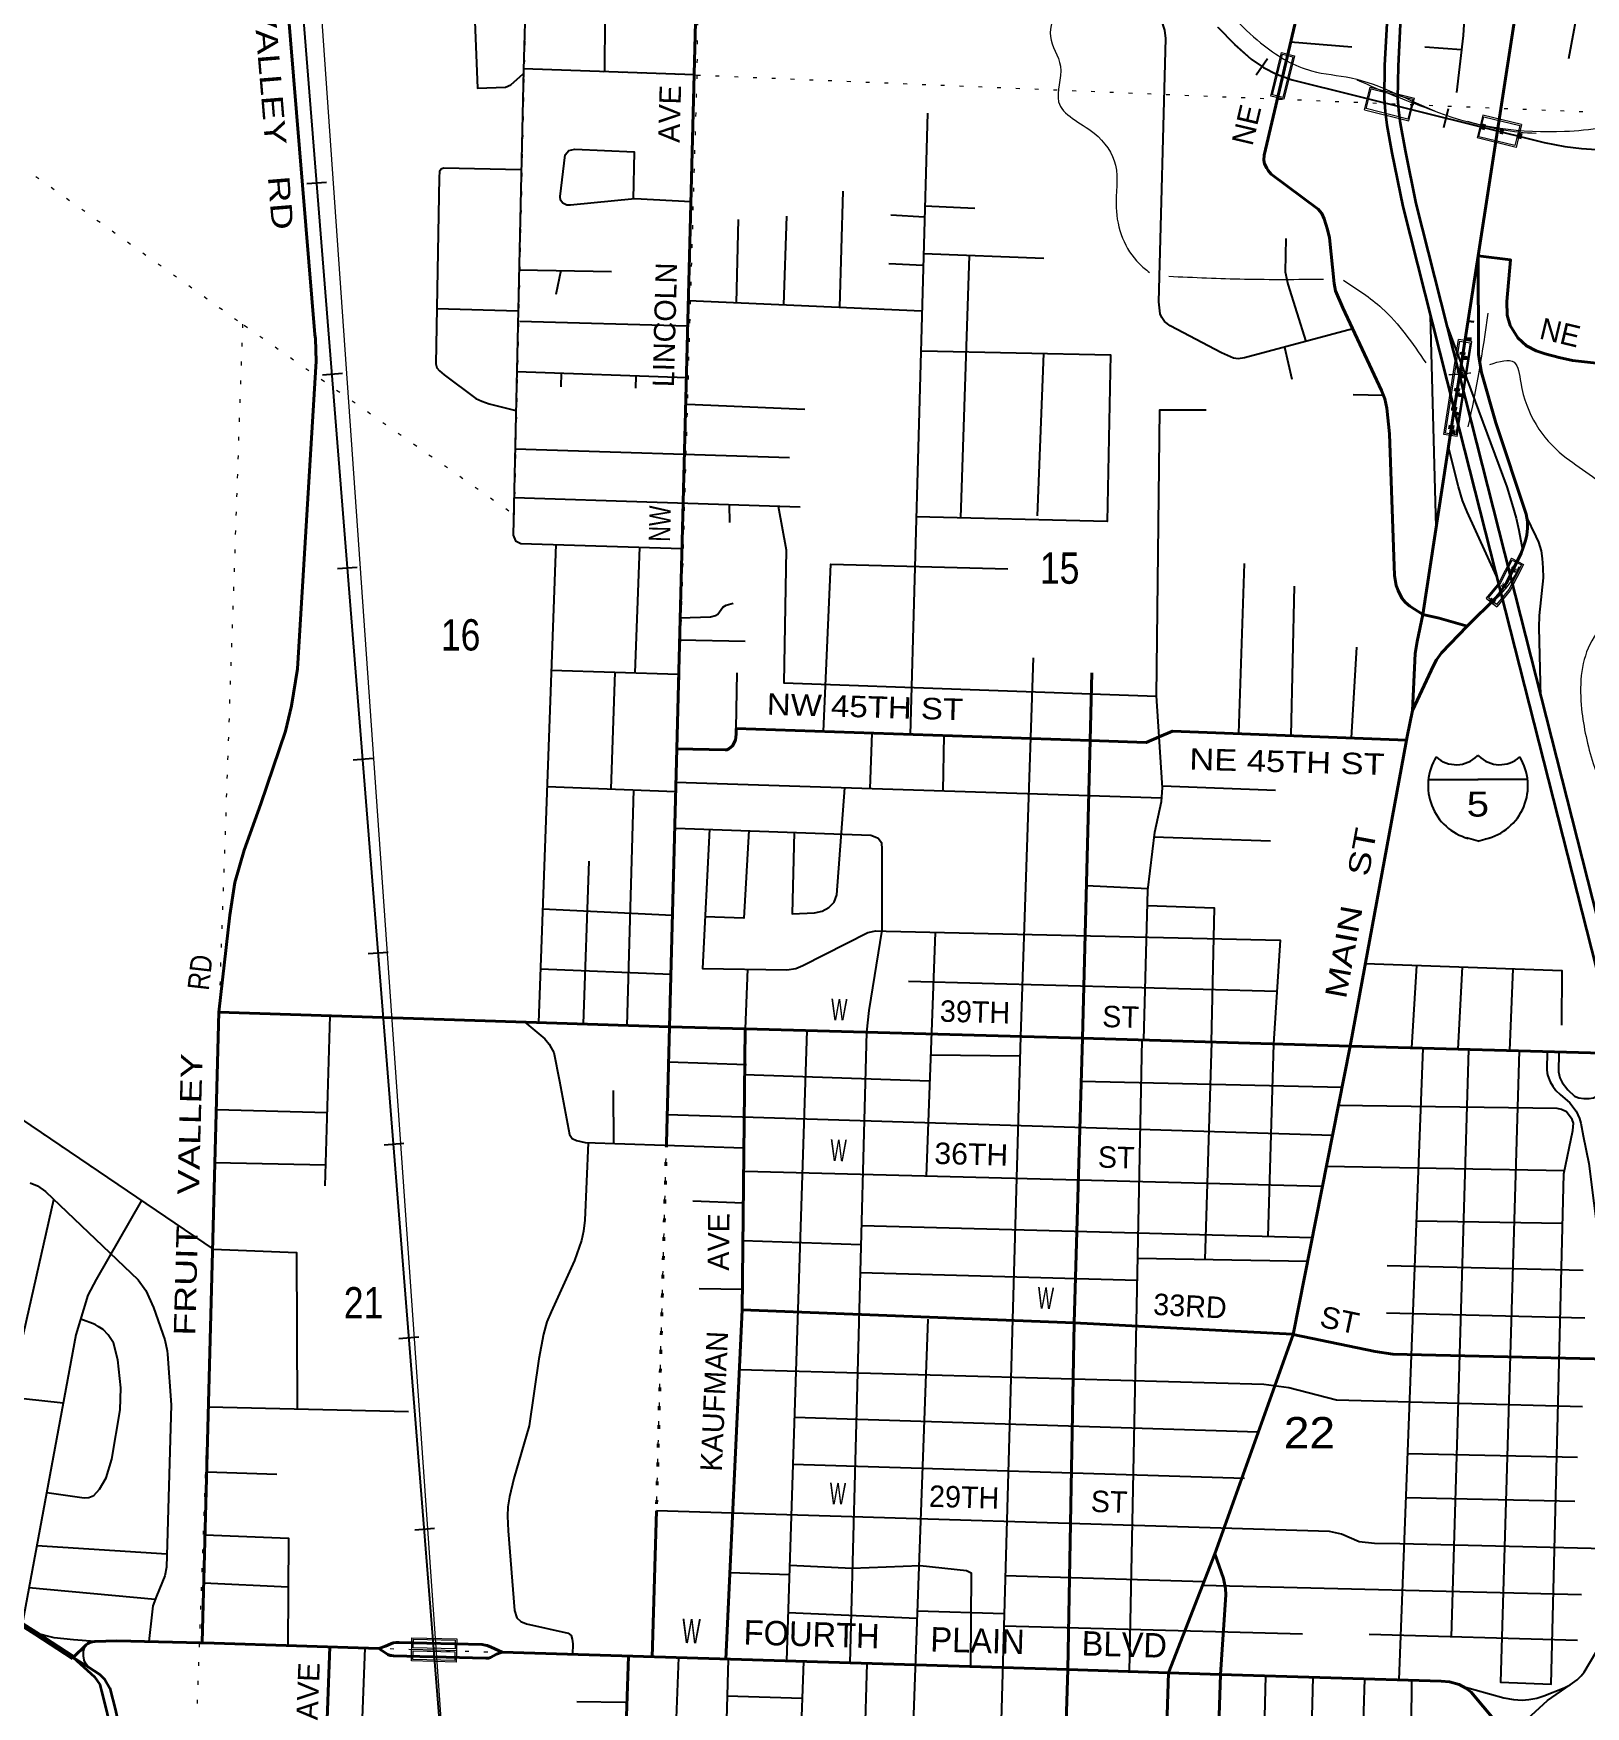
# Model space of a CAD drawing. Header units: feet. Extents: x -481249 to -254670, y -730376 to -544252.
# Drawn here: x -434086 to -425413, y -676807 to -667458 of the extents above; entities that cross this region are included whole.
import ezdxf
from ezdxf.enums import TextEntityAlignment as Align

# ---------------------------------------------------------------- set-up
doc = ezdxf.new("R2010")
doc.units = ezdxf.units.FT
doc.header["$LTSCALE"] = 70
doc.linetypes.add('DOTTED', pattern=[1.5, 0.3, -1.2])
for name, color, linetype, lineweight in [('15', 7, 'Continuous', 25), ('18', 7, 'Continuous', 35), ('19', 7, 'Continuous', 25), ('23', 7, 'Continuous', 70), ('25', 7, 'Continuous', 25), ('26', 7, 'Continuous', 40), ('27', 7, 'Continuous', 13), ('29', 7, 'Continuous', 25), ('34', 7, 'Continuous', 25), ('39', 7, 'Continuous', 13), ('53', 7, 'DOTTED', 40), ('55', 7, 'Continuous', 13), ('59', 7, 'Continuous', 13), ('61', 7, 'Continuous', 13), ('62', 7, 'Continuous', 13), ('7', 7, 'DOTTED', 13)]:
    doc.layers.add(name, color=color, linetype=linetype, lineweight=lineweight)
doc.layers.add('30', color=7, linetype='Continuous')

msp = doc.modelspace()

# ---------------------------------------------------------------- linework, layer by layer
at = {"layer": '15'}
for p, q in [((-426017.17, -671494.26), (-426014.27, -671491.35)), ((-426011.1, -671493.73), (-426014.53, -671491.35)), ((-426289.88, -671625.73), (-426013.47, -671625.73)), ((-426013.47, -671971.31), (-426077.36, -671953.35)), ((-426014, -671971.57), (-425950.37, -671952.83))]:
    msp.add_line(p, q, dxfattribs=at)
msp.add_lwpolyline([(-425738.11, -671625.73), (-426014, -671625.73), (-426013.47, -671625.73)], dxfattribs=at)
for centre, radius, start, end in [((-425987.25, -671660.83), 306.13, 148.44436, 254.43378), ((-426135.85, -671378.23), 165.66, 227.34248, 315.8117), ((-425892.16, -671378.23), 165.66, 224.18831, 312.69403), ((-426040.76, -671660.83), 306.13, 283.08087, 31.62484)]:
    msp.add_arc(centre, radius, start, end, dxfattribs=at)
at = {"layer": '18'}
for p, q in [((-426116.91, -669370.21), (-425833.59, -670486.03)), ((-426146.18, -669559.65), (-425887.55, -670578.28))]:
    msp.add_line(p, q, dxfattribs=at)
for points in [[(-426295.32, -666507.08), (-426442.13, -666919.64), (-426471.06, -667012.14), (-426492.24, -667111.06), (-426509.63, -667233.85), (-426523.29, -667400.35), (-426535.54, -667637.8), (-426537.87, -667821.51), (-426533.17, -667894.52), (-426523.75, -667969.89), (-426495.31, -668125.48)], [(-426218.11, -666513.81), (-426370.98, -666943.41), (-426398.45, -667031.23), (-426418.35, -667124.19), (-426435.06, -667242.18), (-426448.45, -667405.35), (-426460.56, -667640.21), (-426462.84, -667819.57), (-426458.47, -667887.45), (-426449.59, -667958.49), (-426421.53, -668111.99)], [(-426495.31, -668125.48), (-426434.38, -668424.58), (-426146.18, -669559.65)], [(-426421.53, -668111.99), (-426361.25, -668407.86), (-426116.91, -669370.21)], [(-425833.59, -670486.03), (-425200.63, -672978.96), (-425178.49, -673114.43), (-425176.03, -673161.02)], [(-425887.55, -670578.28), (-425274.12, -672994.26), (-425253.17, -673122.48), (-425251.34, -673157.26)]]:
    msp.add_lwpolyline(points, dxfattribs=at)
at = {"layer": '19'}
msp.add_line((-426247.54, -670215.55), (-426279.37, -669035.1), dxfattribs=at)
for points in [[(-426188.56, -669088.02), (-425852.71, -669991.33), (-425822.11, -670090.26), (-425800.92, -670165.64), (-425785.61, -670233.95), (-425764.89, -670343.69)], [(-425909.66, -670491.18), (-426074.93, -670131.36), (-426100.5, -670066.99), (-426123.4, -669990.92), (-426178.59, -669769.37)], [(-425661.94, -671162.09), (-425671.41, -670777.78), (-425670.25, -670709.76), (-425648.48, -670500.42), (-425649.06, -670443.59), (-425652.59, -670392.06), (-425659.65, -670348.48), (-425673.78, -670301.37), (-425689.08, -670269.28), (-425742.93, -670156.14)], [(-425627.84, -673150.31), (-425629.01, -673245.72), (-425626.66, -673269.27), (-425623.97, -673283.26), (-425611.36, -673315.21), (-425596.05, -673339.94), (-425578.39, -673363.5), (-425554.85, -673387.06), (-425500.7, -673434.17), (-425465.38, -673478.93), (-425446.55, -673520.15), (-425439.48, -673547.24), (-425426.8, -673618.06), (-425394.48, -673772.31), (-425280.47, -674673.78)], [(-425561.91, -673153.85), (-425564.27, -673259.85), (-425556.03, -673294.01), (-425543.54, -673318.96), (-425511.29, -673361.14), (-425474.8, -673395.3), (-425451.25, -673404.72), (-425423, -673409.43), (-425393.26, -673409.58), (-425368.85, -673404.72), (-425352.37, -673396.48), (-425331.18, -673384.7), (-425316.15, -673371.89), (-425299.39, -673354.08), (-425287.62, -673331.7), (-425277.03, -673306.96), (-425267.3, -673272.36), (-425250.82, -673172.83)], [(-425498.32, -676685.22), (-425459.62, -676657.38), (-425437.09, -676634.57), (-425420.61, -676614.54), (-425319.26, -676444.07)], [(-426109.38, -676690.52), (-425870.37, -676757.08), (-425814.68, -676767.27), (-425767.94, -676770.04), (-425730.26, -676767.68), (-425685.52, -676759.43), (-425646.52, -676747.2), (-425532.46, -676702.89), (-425498.32, -676685.22)], [(-425834.79, -676979.34), (-425714.66, -676855.38), (-425625.7, -676772.5), (-425498.32, -676685.22)]]:
    msp.add_lwpolyline(points, dxfattribs=at)
at = {"layer": '23', "lineweight": 35}
msp.add_line((-433863.01, -676532.89), (-433778.46, -676586.29), dxfattribs=at)
at = {"layer": '23'}
msp.add_lwpolyline([(-434821.03, -676069.61), (-434352.88, -676276.99), (-434148.79, -676347.91), (-434072.88, -676397.04), (-433863.01, -676532.89)], dxfattribs=at)
at = {"layer": '23', "lineweight": 35}
for points in [[(-433863.01, -676532.89), (-433744.68, -676641.43), (-433714.49, -676683.64), (-433705.24, -676720.37), (-433675.66, -676838.77), (-433527.74, -677529.48), (-433488.3, -677647.89), (-433429.13, -677736.7), (-433047.32, -678015.67)], [(-433778.46, -676586.29), (-433714.49, -676626.69), (-433686.04, -676655.17), (-433658.06, -676702.93), (-433626.95, -676827.47), (-433479.43, -677516.3), (-433442.98, -677625.74), (-433392.45, -677701.58), (-433012.2, -677979.41)]]:
    msp.add_lwpolyline(points, dxfattribs=at)
at = {"layer": '25'}
for points in [[(-433742.58, -676443.47), (-433862.76, -676434.67), (-433970.19, -676422.56), (-434072.88, -676397.04)], [(-433778.46, -676586.29), (-433794.68, -676563.35), (-433802.24, -676546.7), (-433806.78, -676523.23), (-433806.78, -676499.01), (-433802.24, -676482.36), (-433792.03, -676462.45)]]:
    msp.add_lwpolyline(points, dxfattribs=at)
at = {"layer": '26'}
for p, q in [((-426013.51, -668701.14), (-426116.91, -669370.21)), ((-430158.44, -671341.85), (-428181.6, -671409.58)), ((-433049.1, -672926.07), (-433142.03, -676447.38)), ((-430548.52, -673659.39), (-430531.44, -673008.34)), ((-426728.8, -673115.8), (-425251.34, -673157.26)), ((-430125.72, -674590.07), (-428270.25, -674663.3)), ((-428270.25, -674663.3), (-427049.59, -674726.72)), ((-430628.31, -676530.69), (-430604.43, -675713.63)), ((-427485.33, -675952.96), (-427742.96, -676617.77)), ((-433863.01, -676532.89), (-433792.03, -676462.45)), ((-432428.92, -676473.22), (-432484.86, -677945.62)), ((-430760.03, -676524.7), (-430830.07, -678533.1)), ((-427742.96, -676617.77), (-427452.7, -676626.73)), ((-427516.02, -678565.49), (-427452.7, -676626.73))]:
    msp.add_line(p, q, dxfattribs=at)
for points in [[(-425055.12, -662667.4), (-425496.89, -665293.58), (-425682.5, -666560.52), (-426013.51, -668701.14)], [(-430357.81, -666305.99), (-430491.2, -671454.86), (-430531.44, -673008.34)], [(-432735, -666454.68), (-432512.56, -669140.37), (-432510.2, -669163.92), (-432505.5, -669288.73), (-432611.1, -671008.34), (-432644.42, -671214.09), (-432677.03, -671356.98), (-432814.28, -671761.75), (-432907.77, -672021.28), (-432960.74, -672201.77), (-432987.82, -672385.23), (-433049.1, -672926.07)], [(-426815.06, -666461.76), (-427209.03, -668138.02), (-427210.93, -668165.67), (-427207.4, -668185.7), (-427194.44, -668211.62), (-427185.97, -668224.22), (-427169.72, -668244.6), (-426907.14, -668440.16), (-426886.65, -668463.43), (-426874.17, -668494.36), (-426854.15, -668553.86), (-426844.14, -668599.81), (-426817.65, -668855.45), (-426809.35, -668895.98), (-426768.38, -668990.37), (-426553.44, -669452.45), (-426535.05, -669499.86), (-426523.27, -669551.69), (-426508.07, -669694.78), (-426480.63, -670486.49), (-426471.47, -670543.04), (-426460.87, -670571.32), (-426439.68, -670612.55), (-426419.66, -670638.47), (-426394.93, -670658.5), (-426323.04, -670704.11)], [(-423819.23, -669347.52), (-423931.3, -669358.24), (-423973.99, -669369.43), (-424101.74, -669404.27), (-424141.18, -669414.2), (-424195.34, -669418.91), (-424235.37, -669421.27), (-424301.83, -669418), (-425485.99, -669284.68), (-425561.12, -669269.31), (-425638.82, -669248.11), (-425688.28, -669231.61), (-425743.03, -669203.83), (-425791.89, -669158.58), (-425833.76, -669088.88), (-425850.76, -669031.36), (-425852.3, -668954.78), (-425831.81, -668723.18), (-426013.51, -668701.14)], [(-426013.51, -668701.14), (-426011.08, -669250.7), (-426005.84, -669286.78), (-425994.59, -669352.01), (-425913.61, -669633.57), (-425745.17, -670143.09), (-425737.9, -670185.51), (-425737.9, -670221.43), (-425741.43, -670260.91), (-425748.49, -670290.36), (-425762.62, -670336.3), (-425773.53, -670362.6), (-425833.59, -670486.03)], [(-426116.91, -669370.21), (-426146.18, -669559.65), (-426323.04, -670704.11)], [(-425833.59, -670486.03), (-425854.47, -670528.93), (-425873.31, -670556.02), (-425887.55, -670578.28)], [(-425887.55, -670578.28), (-425892.15, -670585.48), (-425912.15, -670608.84), (-426073.82, -670768.89)], [(-426323.04, -670704.11), (-426354.66, -670855.64), (-426364.32, -670923), (-426380.82, -671241.05)], [(-426073.82, -670768.89), (-426231.29, -670725.14), (-426323.04, -670704.11)], [(-426073.82, -670768.89), (-426217.14, -670919.47), (-426245.81, -670958.8), (-426263.06, -670990.15), (-426380.82, -671241.05)], [(-428171.95, -671030.91), (-428181.6, -671409.58), (-428223.95, -673071.92)], [(-426380.82, -671241.05), (-426410.38, -671386.61), (-426414, -671406.24), (-426728.8, -673115.8)], [(-430491.2, -671454.86), (-430219.91, -671461.38), (-430211.09, -671461.57), (-430199.32, -671455.68), (-430180.49, -671438.02), (-430162.84, -671407.4), (-430158.98, -671374.14), (-430158.44, -671341.85)], [(-428181.6, -671409.58), (-427868.1, -671420.32), (-427794.99, -671388.1), (-427721.87, -671355.88), (-426414, -671406.24)], [(-433049.1, -672926.07), (-430531.44, -673008.34), (-430109.39, -673020.39), (-428223.95, -673071.92), (-426728.8, -673115.8)], [(-430109.39, -673020.39), (-430125.72, -674590.07), (-430215.99, -676541.49)], [(-428223.95, -673071.92), (-428270.25, -674663.3), (-428306.59, -676600.39)], [(-426728.8, -673115.8), (-427046.24, -674726.87), (-427485.33, -675952.96)], [(-427049.59, -674726.72), (-427046.24, -674726.87), (-426588.58, -674822.91), (-426489.61, -674837.09), (-425284.67, -674865.71), (-425209.7, -674867.49), (-423595.33, -674905.84)], [(-427452.7, -676626.73), (-427422.98, -676182.34), (-427425.45, -676147.49), (-427436.23, -676091.79), (-427485.33, -675952.96)], [(-433792.03, -676462.45), (-433781.06, -676454.35), (-433770.47, -676449.05), (-433756.09, -676445.27), (-433742.58, -676443.47)], [(-433742.58, -676443.47), (-433620.52, -676439.07), (-433076.1, -676453.26), (-432155.75, -676481.65)], [(-432155.75, -676481.65), (-432119.3, -676468.69), (-432089.48, -676456.2), (-432074.76, -676450.89), (-432059.83, -676448.07), (-432041.58, -676447.77), (-431578.82, -676460.45), (-431562.33, -676462.8), (-431549.96, -676466.33), (-431528.19, -676474.58), (-431465.96, -676502.93)], [(-431465.96, -676502.93), (-431497.57, -676514.64), (-431531.72, -676532.31), (-431542.9, -676535.84), (-431557.63, -676537.02), (-432074.55, -676522.89), (-432085.14, -676522.08), (-432093.25, -676520.57), (-432105.03, -676514.98), (-432139.31, -676493.43), (-432155.75, -676481.65)], [(-431465.79, -676502.93), (-428306.59, -676600.39), (-427742.96, -676617.77)], [(-428306.59, -676600.39), (-428366.9, -678546.29), (-428393.09, -679391.01)], [(-427742.96, -676617.77), (-427805.51, -678558.96), (-427516.02, -678565.49)], [(-427452.7, -676626.73), (-426219.44, -676664.77), (-426173.58, -676669.08), (-426119.45, -676683.21), (-426081.79, -676704.4), (-426052.16, -676726.61), (-425917.93, -676886.01), (-425841.7, -676972.86), (-425834.79, -676979.34)]]:
    msp.add_lwpolyline(points, dxfattribs=at)
at = {"layer": '29'}
for p, q in [((-425418.94, -667121.32), (-425507.79, -667599.71)), ((-426718.67, -667534.04), (-427060.7, -667506.89)), ((-426105.69, -667550.28), (-426310.81, -667534.66)), ((-430393.65, -667689.64), (-431347.9, -667656.32)), ((-429089.86, -667902.89), (-429187.46, -671375.12)), ((-429563.78, -668339.31), (-429581.3, -668987.79)), ((-430147.93, -668498.44), (-430158.97, -668962.52)), ((-429877.82, -668479.52), (-429894.81, -668974.08)), ((-429295.44, -668471.19), (-429106.15, -668482.26)), ((-429104.45, -668421.88), (-428824.65, -668433.51)), ((-429111.93, -668688), (-428440.83, -668713.63)), ((-428856.36, -668697.76), (-428904.82, -670164.64)), ((-431372.33, -668778.45), (-430854.83, -668788.21)), ((-431138.28, -668782.86), (-431166.11, -668916.59)), ((-429306.87, -668743.79), (-429113.74, -668752.28)), ((-430426.33, -668950.83), (-429120.92, -669007.92)), ((-431832.34, -668994.49), (-431377.31, -669007.36)), ((-431370.41, -669065.84), (-430429.99, -669092.43)), ((-428440.93, -669245.67), (-428476.37, -670154.13)), ((-427094.41, -669210.46), (-427054.59, -669388.82)), ((-431384.67, -669346.23), (-430437.46, -669380.53)), ((-431137.59, -669355.18), (-431139.72, -669432.64)), ((-430720.54, -669370.28), (-430721.9, -669439.71)), ((-430432.18, -669529.96), (-429775.5, -669557.86)), ((-426711.63, -669474.64), (-426543.15, -669478.99)), ((-431394.1, -669779.68), (-429860.37, -669826.69)), ((-431400.01, -670051.5), (-429801.52, -670102.67)), ((-430198.98, -670089.95), (-430196.19, -670190.61)), ((-431166.89, -670313.76), (-431263.95, -672984.4)), ((-430699.51, -670328.6), (-430724.85, -671030.6)), ((-427320.5, -670418.85), (-427351.67, -671370.14)), ((-427041.09, -670546.1), (-427060.18, -671381.36)), ((-430475.45, -670846.9), (-430109.37, -670853.09)), ((-426692.9, -670887.78), (-426723, -671394.35)), ((-431192.37, -671014.75), (-430480.42, -671038.89)), ((-430836.14, -671026.83), (-430860.29, -671679.43)), ((-430158.44, -671341.85), (-430153.28, -671030.46)), ((-428498.93, -670947.27), (-428569.75, -673062.86)), ((-429401.55, -671367.78), (-429412.93, -671676.78)), ((-428998.14, -671381.6), (-429005.05, -671690.04)), ((-431216.01, -671665.24), (-430497.39, -671693.9)), ((-430731.98, -671684.54), (-430770.5, -673000.53)), ((-430496.03, -671641.56), (-427781.53, -671729.82)), ((-427145.13, -671687.66), (-427777.61, -671663.42)), ((-427173.38, -671970.27), (-427825.67, -671948.28)), ((-430982.36, -672082.27), (-431014.5, -672992.55)), ((-428202.19, -672218.01), (-427857.97, -672235.68)), ((-431240.89, -672350.03), (-430515.3, -672385.31)), ((-429046.96, -672480.89), (-429098.02, -673843.21)), ((-431253.03, -672683.94), (-430523.82, -672714.37)), ((-430095.03, -672686.94), (-430109.39, -673020.39)), ((-426358.14, -672665.09), (-426385.75, -673125.43)), ((-426102.09, -672674.01), (-426126.27, -673132.71)), ((-425818.37, -672683.89), (-425838.47, -673140.78)), ((-429196.21, -672754), (-427137.34, -672809.42)), ((-432428.87, -672946.34), (-432457.45, -673896.18)), ((-429764.67, -673029.81), (-429877.01, -676551.94)), ((-429430.99, -673038.93), (-429523.23, -676562.86)), ((-428569.75, -673062.86), (-428692.28, -677380.82)), ((-427892.05, -673081.66), (-427962.24, -676611.01)), ((-428572.87, -673172.74), (-429072.68, -673167.09)), ((-427502.46, -673094.93), (-427539.48, -674309.43)), ((-427156.8, -673103.24), (-427188.33, -674181.38)), ((-426323.01, -673127.19), (-426455.7, -676657.48)), ((-426067.2, -673134.36), (-426163, -676417.38)), ((-430100.95, -673221.39), (-430536.62, -673205.62)), ((-429078.11, -673311.89), (-430112.06, -673277.03)), ((-430846.25, -673364.84), (-430845.28, -673660.85)), ((-426774.32, -673346.81), (-428231, -673314.37)), ((-432445.18, -673488.43), (-433063.5, -673471.78)), ((-426827.38, -673616.09), (-430544.34, -673499.91)), ((-432454.02, -673782.04), (-433071.35, -673769.17)), ((-426883.49, -673900.9), (-430111.38, -673816.82)), ((-425531.26, -673812.42), (-426861.56, -673789.59)), ((-434220.86, -675079.02), (-433971.43, -673973.98)), ((-430119.52, -673994.16), (-430401.77, -673982.11)), ((-426940.08, -674188.11), (-429459.28, -674119.85)), ((-425541.83, -674108.32), (-426359.4, -674095.27)), ((-429462.1, -674227.48), (-430121.71, -674204.21)), ((-426966.1, -674320.13), (-427916.33, -674302.39)), ((-427918.77, -674425.17), (-429466.18, -674383.32)), ((-425426.92, -674369.49), (-426522.27, -674343.1)), ((-430124.54, -674476.17), (-430366.38, -674473.43)), ((-425416.21, -674636.82), (-426525.14, -674608.86)), ((-431989.5, -675159.67), (-433107.36, -675133.67)), ((-429833.54, -675188.99), (-427241.58, -675272.33)), ((-425458.57, -675415.18), (-426408.2, -675393.6)), ((-432726.27, -675510.59), (-433116.97, -675497.65)), ((-427318.85, -675533.17), (-429842.02, -675454.89)), ((-425472.84, -675659.99), (-426417.49, -675640.82)), ((-434066.71, -675906.4), (-433340.03, -675952.79)), ((-430193.63, -676058.12), (-429861.57, -676067.88)), ((-427546.05, -676110.28), (-428655.27, -676076.41)), ((-433405.07, -676208.47), (-434110.9, -676144.07)), ((-432661.73, -676139.56), (-433133.32, -676117.4)), ((-425435.03, -676182.94), (-427553.62, -676129.91)), ((-429149.62, -676314.67), (-429868.44, -676283.3)), ((-428661.3, -676289.01), (-429148.13, -676273.92)), ((-426994.83, -676401.64), (-428663.23, -676356.96)), ((-425458.57, -676437.29), (-426622.49, -676404.4)), ((-432234.44, -676479.22), (-432273.86, -677549.82)), ((-430482.15, -676533.28), (-430527.77, -677776.49)), ((-430204.48, -676541.84), (-430297.25, -679895.44)), ((-429782.45, -676554.86), (-429879.44, -679201.81)), ((-429428.99, -676565.76), (-429486.49, -678565.46)), ((-427200.4, -676634.51), (-427249.09, -678311.48)), ((-426648.97, -676651.52), (-426733.7, -679438.21)), ((-431049.09, -676778.19), (-430778.4, -676782.9)), ((-429790, -676761.02), (-430210.22, -676749.29))]:
    msp.add_line(p, q, dxfattribs=at)
for points in [[(-432055.71, -665773.84), (-431898.87, -665711.61), (-431869.45, -665708.67), (-431820.02, -665715.73), (-431725.6, -665738.66), (-431643.47, -665765.19), (-431562.3, -665798.46), (-431516.36, -665824.07), (-431471.64, -665861.75), (-431433.97, -665901.79), (-431406.9, -665940.05), (-431402.04, -665954.16), (-431382.19, -665993.64), (-431338.64, -666117.85), (-431322.16, -666174.37), (-431317.45, -666207.34), (-431319.8, -666461.69), (-431322.16, -666734.88), (-431348.05, -667661.62), (-431404.55, -670260.46), (-431392.76, -670293.43), (-431362.18, -670307.56), (-430462.21, -670336.14)], [(-431317.91, -666256.65), (-430861.59, -666266.05), (-430888.97, -666765.36), (-430894.72, -667672.15)], [(-426713.89, -669107.52), (-427319.38, -669271.32), (-427353.26, -669275.52), (-427380.58, -669272.5), (-427446.88, -669242.49), (-427733.66, -669092.34), (-427764.87, -669067.02), (-427780.74, -669045.23), (-427788.98, -669024.04), (-427797.67, -668956.73), (-427757.81, -667486.3), (-427763.08, -667439.65), (-427783.1, -667381.36), (-427808.99, -667324.25), (-427853.28, -667255.39), (-428443.39, -666543.24), (-428475.15, -666517.04), (-428522.84, -666494.38)], [(-426083.5, -666525.55), (-426222.21, -667105.99), (-426218.95, -667141.15), (-426201.07, -667184.17), (-426105.07, -667367.12), (-426096.56, -667387.84), (-426093.03, -667407.86), (-426096.18, -667469.14), (-426133.61, -667788.47)], [(-431337.33, -667277.82), (-432000.07, -667272.38), (-432051.67, -666866.11), (-431651.96, -666880.63), (-431648.17, -666893.27), (-431638.42, -666922.75), (-431603.52, -667764.5), (-431448.09, -667757.59), (-431417.37, -667744.63), (-431348.52, -667683.18)], [(-439375.99, -667864.35), (-439331.82, -668032.72), (-439226.31, -668259.75), (-438944.13, -668610.75), (-438888.72, -668657.27), (-438817.01, -668690.83), (-438715.51, -668725.18), (-438369.77, -668780.32), (-438346.23, -668785.03), (-438318.55, -668809.62), (-438241.86, -668928.39), (-437687.72, -669823.99), (-437651.83, -669902.52), (-437637.71, -669980.24), (-437644.77, -670404.15), (-437633, -670451.26), (-437616.85, -670482.3), (-437190.03, -670948.78), (-435780.48, -672410.69), (-435695.74, -672473.1), (-435063.9, -672907.39), (-433080.83, -674250.07)], [(-430412.04, -668399.21), (-430724.48, -668382), (-431084.75, -668417.89), (-431104.42, -668418.19), (-431127.96, -668406.41), (-431139.73, -668389.93), (-431142.21, -668369.27), (-431113.69, -668135.77), (-431095, -668112.03), (-431061.37, -668104.39), (-430729.65, -668120.14), (-430734.5, -668383.88)], [(-431360.21, -668220.87), (-431794.27, -668210.01), (-431808.23, -668215.65), (-431817.65, -668229.78), (-431818.84, -668263.69), (-431838.07, -669304.68), (-431831.77, -669325.49), (-431816.47, -669343.15), (-431790.74, -669365.17), (-431612.85, -669498.59), (-431580.41, -669513.44), (-431539.88, -669528.03), (-431389.43, -669565.1)], [(-427088.09, -668603.04), (-427091.05, -668789.7), (-427076.86, -668858.97), (-426976.05, -669178.44)], [(-429122.19, -669231.51), (-428066.79, -669253.45), (-428085.53, -670185.7), (-429153.26, -670158.26)], [(-427794.99, -671388.1), (-427809.45, -671158.92), (-427791.29, -669561.6), (-427532.36, -669561.6)], [(-429924.72, -670098.73), (-429879.95, -670344.08), (-429892.14, -671085.93), (-427809.45, -671161.03)], [(-429670.69, -671358.56), (-429630.89, -670422.84), (-428641.51, -670450.03)], [(-430472.22, -670722.45), (-430302.9, -670716.77), (-430274.66, -670709.71), (-430261.71, -670703.48), (-430233.29, -670663.83), (-430215.81, -670653.19), (-430175.06, -670640.51)], [(-427881.98, -673081.96), (-427859.17, -672245.54), (-427819.67, -671920.23), (-427783.04, -671748.89), (-427777.01, -671672.9), (-427794.99, -671388.1)], [(-429834.97, -671921.45), (-429845.92, -672376.92), (-429721.91, -672372.33), (-429679.12, -672362.98), (-429641.46, -672341.79), (-429610.86, -672311.17), (-429596.87, -672271.82), (-429552.5, -671672.24)], [(-430496.53, -671897.91), (-429406.07, -671936.71), (-429382.53, -671946.13), (-429365.52, -671954.69), (-429347.22, -671979.1), (-429344.2, -672016.88), (-429345.08, -672468.53), (-429417.9, -672917.36), (-429430.99, -673038.93)], [(-430308.14, -671904.61), (-430347.06, -672683.01), (-429876.85, -672690.34), (-429825.06, -672683.27), (-429787.4, -672666.79), (-429423.19, -672481.63), (-429377.82, -672471.32), (-429321.15, -672474.8), (-427118.42, -672523.72), (-427156.8, -673103.24)], [(-430088.91, -671912.41), (-430116.1, -672401.84), (-430332.57, -672393.27)], [(-427861.48, -672330.08), (-427487.64, -672342.97), (-427504.46, -673094.91)], [(-426643.97, -672655.14), (-425544.78, -672693.42), (-425548.08, -672999.15)], [(-431340.06, -672981.92), (-431227.99, -673075.98), (-431203.33, -673104.99), (-431192.69, -673125.44), (-431178.56, -673151.35), (-431145.58, -673311.49), (-431089.55, -673610.67), (-431074.99, -673631.78), (-431051.45, -673643.56), (-431002.07, -673655.63), (-430116.31, -673685.12)], [(-425783.77, -673142.32), (-425887.61, -676670.52), (-425604.52, -676681.04), (-425535.06, -673830.67), (-425484.45, -673587.43), (-425479.77, -673547.59), (-425486.83, -673526.39), (-425519.78, -673484), (-425548.03, -673469.87), (-425571.57, -673463.99), (-426794.38, -673448.66)], [(-430985.7, -673656.17), (-431004.01, -674088.5), (-431011.43, -674151.08), (-431023.2, -674202.89), (-431062.43, -674313.67), (-431192.68, -674600.9), (-431216.22, -674656.25), (-431235.05, -674725.72), (-431262.29, -674862.99), (-431316.32, -675238.09), (-431401.48, -675532.9), (-431425.72, -675634.79), (-431435.13, -675691.31), (-431437.49, -675743.12), (-431432.62, -675824.33), (-431397.47, -676269.49), (-431383.88, -676310.51), (-431362.16, -676330.72), (-431330.27, -676345.09), (-431098.53, -676396.66), (-431081.06, -676409.87), (-431074.99, -676429.63), (-431071.56, -676455.94), (-431073.64, -676515.03)], [(-434103.3, -673880.87), (-434063.29, -673897.35), (-434019.27, -673928.45), (-433500.78, -674421.95), (-433458.33, -674481.41), (-433414.48, -674576.81), (-433352.41, -674756.96), (-433338.29, -674819.37), (-433337.32, -674837.49), (-433316.39, -675121.51), (-433342.18, -676028.53), (-433352.41, -676075.81), (-433397.9, -676189.78), (-433418.32, -676243.02), (-433425.01, -676293.39), (-433441.32, -676443.74)], [(-433482.59, -673978.08), (-433736.1, -674420.18), (-433781.62, -674508.7), (-433847.98, -674729.78), (-434148.79, -676347.91)], [(-433080.83, -674250.07), (-432615.64, -674269.45), (-432612.8, -675145.17)], [(-434011.56, -675609.7), (-433801.83, -675639.62), (-433776.12, -675638.94), (-433747.87, -675627.17), (-433717.35, -675592.61), (-433679.61, -675528.25), (-433647.54, -675423.53), (-433600.59, -675148.27), (-433597.22, -675026.62), (-433613.7, -674868.83), (-433638.53, -674774.12), (-433667.83, -674728.7), (-433695.71, -674699.53), (-433724.33, -674682.77), (-433740.81, -674671), (-433821.39, -674641.2)], [(-429088.63, -674641.79), (-429159.64, -676589.5), (-429228.37, -678526.85)], [(-425430.33, -675131.39), (-426805.01, -675094.89), (-427071.46, -675026.35), (-427209.88, -675006.57), (-430141.23, -674925.42)], [(-433918.86, -675111.08), (-434365.42, -675063.67)], [(-425305.77, -675925.68), (-426451.07, -675896.72), (-426593, -675895.12), (-426677.9, -675886.2), (-426776.76, -675843.81), (-426844.2, -675828.32), (-430604.43, -675713.63)], [(-433126.19, -675847.36), (-432660.36, -675866.21), (-432663.37, -676465.99)], [(-429859.21, -676016.01), (-429511.52, -676033.94), (-429131.48, -676018.26), (-428871.73, -676046.35), (-428846.02, -676059.46), (-428849.65, -676583.63)], [(-427034.27, -680270.97), (-427008.12, -679715.51), (-427005.08, -679433.76), (-426934.58, -676642.71)], [(-426429.69, -679447.13), (-426389.38, -678331.58), (-426392.85, -677911.85), (-426383.37, -676659.71)]]:
    msp.add_lwpolyline(points, dxfattribs=at)
at = {"layer": '34', "lineweight": 13}
for p, q in [((-431573.14, -680227.52), (-432760.74, -663286.35)), ((-425987.02, -667913.69), (-426018.29, -668041.35)), ((-425770.19, -667966.82), (-425987.02, -667913.69)), ((-425801.46, -668094.47), (-426018.29, -668041.35)), ((-425770.19, -667966.82), (-425801.46, -668094.47))]:
    msp.add_line(p, q, dxfattribs=at)
at = {"layer": '34'}
for p, q in [((-427253.34, -667688.95), (-427190.59, -667597.86)), ((-426204.95, -667983.78), (-426178.29, -667876.43)), ((-432447.51, -668289.97), (-432557.77, -668298.76)), ((-432359.67, -669358.58), (-432469.93, -669367.37)), ((-432275.95, -670441.14), (-432386.21, -670449.93)), ((-432188.12, -671509.75), (-432298.38, -671518.54)), ((-432104.4, -672592.31), (-432214.66, -672601.1)), ((-432016.56, -673660.92), (-432126.82, -673669.71)), ((-431932.85, -674743.48), (-432043.11, -674752.27)), ((-431845.01, -675812.09), (-431955.27, -675820.88))]:
    msp.add_line(p, q, dxfattribs=at)
for points in [[(-431644.09, -679051.26), (-432933.45, -662883.28), (-432960.84, -662715.16), (-433003.2, -662550.38), (-433069.43, -662334.37), (-433130.26, -662154.86), (-433221.24, -661957.09), (-433365.56, -661702.88), (-433436.12, -661598.15), (-433512.03, -661496.34), (-435353.41, -659459.02)], [(-427468.41, -667421.98), (-427374.25, -667518.54), (-427280.53, -667600.74), (-427211.91, -667648.01), (-427139.02, -667685.66), (-427052.23, -667717.06), (-425644.55, -668066.73), (-425527.78, -668088.94), (-425436.3, -668100.35), (-425157.5, -668120.18), (-424765.05, -668123.91), (-424683.67, -668129.55), (-424567.01, -668149.86), (-424190.91, -668233.06), (-424105.51, -668240.57), (-424020.85, -668238.21), (-423887.2, -668218.53), (-423818.42, -668205.25), (-422654.85, -667883.58), (-422591.97, -667863.51), (-422327.54, -667770.49), (-422115.57, -667676.24), (-421378.3, -667362.8)]]:
    msp.add_lwpolyline(points, dxfattribs=at)
at = {"layer": '34', "lineweight": 13}
for points in [[(-431642.99, -679051.17), (-432932.36, -662883.15), (-432959.76, -662714.93), (-433002.14, -662550.08), (-433068.38, -662334.03), (-433129.24, -662154.45), (-433220.26, -661956.59), (-433364.62, -661702.3), (-433435.22, -661597.51), (-433511.18, -661495.64), (-435352.56, -659458.32)], [(-427469.23, -667422.72), (-427375.01, -667519.34), (-427281.21, -667601.61), (-427212.48, -667648.96), (-427139.46, -667686.67), (-427052.55, -667718.11), (-425644.79, -668067.8), (-425527.95, -668090.03), (-425436.41, -668101.45), (-425157.54, -668121.28), (-424765.09, -668125.01), (-424683.8, -668130.64), (-424567.22, -668150.94), (-424191.08, -668234.15), (-424105.54, -668241.67), (-424020.75, -668239.31), (-423887.02, -668219.61), (-423818.17, -668206.32), (-422654.54, -667884.63), (-422591.62, -667864.55), (-422327.13, -667771.51), (-422115.13, -667677.25), (-421377.85, -667363.81)]]:
    msp.add_lwpolyline(points, dxfattribs=at)
msp.add_lwpolyline([(-426008.61, -668035.49), (-425981.14, -667923.37), (-425779.86, -667972.69), (-425807.33, -668084.8)], close=True, dxfattribs=at)
for centre, radius, start, end in [((-424160.02, -662017.85), 6235.77, 246.05253, 250.34012), ((-425636.31, -666595.6), 1420.43, 252.12937, 267.91172)]:
    msp.add_arc(centre, radius, start, end, dxfattribs=at)
at = {"layer": '34', "linetype": 'DOTTED', "lineweight": 100}
msp.add_arc((-428281.97, -677788.41), 10073.06, 75.55732, 76.90926, dxfattribs=at)
at = {"layer": '34', "lineweight": 13}
msp.add_spline([(-432847.71, -662756.42), (-432674.48, -663083.28), (-432481.63, -663365.9), (-432167.13, -663593.33), (-431805.17, -663644.08), (-431383.9, -663829.48), (-431056.74, -664126.89), (-430678.25, -664452.87), (-430456.11, -664654.11), (-429929.93, -664924.66), (-429443.09, -665273.69), (-429144.94, -665683.51), (-428770.46, -665900.38), (-428287.83, -666336.56), (-427505.64, -667229.62), (-427207.53, -667527.29), (-426943.9, -667667.07), (-426723.25, -667706.11), (-426239.87, -667896.96), (-425529.95, -668004.64), (-425106.94, -667943.7), (-424772.04, -667884.57), (-424360.73, -667967.94), (-423913.07, -667975.88), (-423464.97, -667920.73), (-422918.32, -667912.75), (-422058.72, -667523.42), (-421249.45, -667214.65), (-420973.39, -667069.95), (-420280.94, -666577.01), (-419518.8, -666039.38), (-418665.6, -665383.76), (-418105.91, -664936.09), (-417498.66, -664431.91), (-416842.11, -664062.46), (-416290.75, -663688.97), (-415977.06, -663496.87), (-415939.46, -663475.66)], degree=3, dxfattribs=at)
at = {"layer": '39'}
for points in [[(-430261.94, -665539.4), (-430058.57, -665591.66), (-429964.85, -665614.71), (-429888.31, -665561.61), (-429835.19, -665642.15), (-429874.54, -665767.61), (-429815.25, -665832.24), (-429774.97, -665804.71), (-429737.87, -665887.07), (-429587.21, -665820.83), (-429533.51, -665847.42), (-429452.07, -665896.3), (-429282.35, -666102.07), (-429045.75, -666224.66), (-428788.8, -666499.36), (-428640.3, -666818.8), (-428390.43, -667193.35), (-428377.69, -667309.41), (-428403.47, -667474.99), (-428347.28, -667641.5), (-428357.42, -667839.23), (-428159.38, -668015.34), (-428039.36, -668194.57), (-428035.91, -668430.43), (-427907.33, -668743.65), (-427848.69, -668793.53)], [(-427742.25, -668814.71), (-427318.47, -668830.26), (-426877.72, -668830.79)], [(-426766.12, -668837.33), (-426550.48, -668992.84), (-426306.19, -669297.97)], [(-425948.59, -669307.72), (-425811.99, -669294.97), (-425775.24, -669409.3), (-425537.71, -669815.69), (-425258.21, -670038.69), (-425165.69, -670543.35), (-425389.17, -670872.57), (-425435.03, -671231.78), (-425370.34, -671536.28), (-425293.65, -671757.86)], [(-426176.13, -669363.17), (-426068.56, -669356.02), (-426054.64, -669354.06)]]:
    msp.add_spline(points, degree=3, dxfattribs=at)
at = {"layer": '53'}
msp.add_line((-430548.52, -673659.39), (-430604.43, -675713.63), dxfattribs=at)
at = {"layer": '55'}
for p, q in [((-426647.83, -667884.49), (-426615.92, -667757.93)), ((-426615.92, -667757.93), (-426368.67, -667820.24)), ((-426400.45, -667946.31), (-426368.67, -667820.24)), ((-426647.69, -667883.97), (-426400.45, -667946.31)), ((-426204.39, -669698.38), (-426122.86, -669168.12)), ((-426130.63, -669709.72), (-426049.09, -669179.47)), ((-426049.09, -669179.47), (-426122.86, -669168.12)), ((-426130.63, -669709.72), (-426204.39, -669698.38)), ((-425826.11, -670390.14), (-425759.47, -670424.54)), ((-425967.41, -670613.15), (-425909.59, -670660.92))]:
    msp.add_line(p, q, dxfattribs=at)
for points in [[(-426637.98, -667878.16), (-426610.12, -667767.63), (-426378.37, -667826.04), (-426406.24, -667936.59)], [(-426195.26, -669691.69), (-426116.16, -669177.24), (-426058.22, -669186.15), (-426137.32, -669700.59)]]:
    msp.add_lwpolyline(points, close=True, dxfattribs=at)
for points in [[(-425826.11, -670390.13), (-425897.54, -670528.5), (-425967.41, -670613.15)], [(-425956.15, -670612.07), (-425890.82, -670532.93), (-425822.67, -670400.91), (-425770.24, -670427.97)], [(-425770.24, -670427.97), (-425841.3, -670565.62), (-425910.66, -670649.65), (-425956.15, -670612.07)], [(-425759.47, -670424.54), (-425834.58, -670570.05), (-425909.59, -670660.92)]]:
    msp.add_lwpolyline(points, dxfattribs=at)
at = {"layer": '59'}
msp.add_line((-431847.35, -676492.3), (-431847.34, -676491.91), dxfattribs=at)
at = {"layer": '61'}
for p, q in [((-427171.42, -667807.67), (-427112.74, -667564.65)), ((-427112.74, -667564.65), (-427039.83, -667582.26)), ((-427105.63, -667694.96), (-427106.01, -667694.87)), ((-426133.61, -669453.6), (-426134, -669453.54)), ((-425855.17, -670528.19), (-425854.83, -670528.37)), ((-431973.85, -676551.72), (-431970.66, -676421.76)), ((-431970.66, -676421.76), (-431720.74, -676427.89)), ((-431720.74, -676427.89), (-431723.92, -676557.85)), ((-431972.25, -676486.74), (-431722.33, -676492.86)), ((-431723.92, -676557.85), (-431973.85, -676551.72))]:
    msp.add_line(p, q, dxfattribs=at)
for points in [[(-427161.76, -667801.77), (-427106.84, -667574.3), (-427049.48, -667588.15), (-427104.4, -667815.61)], [(-431962.86, -676429.95), (-431728.93, -676435.68), (-431730.13, -676484.66), (-431964.06, -676478.94)], [(-431964.45, -676494.93), (-431730.51, -676500.65), (-431731.71, -676549.65), (-431965.65, -676543.92)]]:
    msp.add_lwpolyline(points, close=True, dxfattribs=at)
msp.add_lwpolyline([(-427039.83, -667582.26), (-427098.51, -667825.27), (-427171.42, -667807.67)], dxfattribs=at)
at = {"layer": '61', "linetype": 'DOTTED', "lineweight": 100}
for centre, radius, start, end in [((-435349.35, -667800.27), 9383.43, 348.35677, 352.27853), ((-490925.76, -659490.69), 65556.51, 351.06871, 351.4478), ((-426394.26, -670186.58), 638.23, 315.40354, 339.87306)]:
    msp.add_arc(centre, radius, start, end, dxfattribs=at)
at = {"layer": '61'}
msp.add_arc((-433205.67, -668079.18), 7309.33, 347.53601, 352.59778, dxfattribs=at)
at = {"layer": '62'}
msp.add_arc((-426225.12, -670250.08), 479.95, 309.83915, 337.06058, dxfattribs=at)
at = {"layer": '7'}
msp.add_line((-430532.51, -673008.66), (-430628.31, -676530.69), dxfattribs=at)
for points in [[(-430331.62, -664451.74), (-430379.13, -667690.44), (-430532.51, -673008.66)], [(-436208.82, -666731.1), (-432907.38, -669088.72), (-431397.32, -670147.03), (-431292.96, -665473.55)], [(-434903.08, -665788.61), (-436208.82, -666731.1), (-437532.73, -667384.39), (-437550.96, -667527.29), (-437642.37, -670438.04), (-435788.23, -672405.56), (-435157.19, -672844.38), (-433080.83, -674250.07)], [(-431340.43, -667655.57), (-430379.13, -667690.44), (-425097.25, -667908.13), (-421283.91, -668035.24)], [(-432917.47, -669081.65), (-433048.63, -672912.22), (-433080.83, -674250.07), (-433299.79, -680434.13)], [(-433049.1, -672926.07), (-430532.51, -673008.66), (-425261.87, -673156.28), (-421565.16, -673346.03)], [(-433142.78, -676448.47), (-430616.52, -676531.04), (-427750.39, -676615.45)], [(-427923.78, -682223.96), (-427799.41, -678377.56), (-427744.42, -676617.52)]]:
    msp.add_lwpolyline(points, dxfattribs=at)

# ---------------------------------------------------------------- texts
at = {"layer": '15', "width": 1.2}
msp.add_text(' 5 ', height=140, dxfattribs=at).set_placement((-426014.54, -671833.84), align=Align.CENTER)
at = {"layer": '27'}
for s, height, rotation, width, p in [('FRUIT   VALLEY   RD', 120, 274.735, 1.3, (-432920.69, -666514.57)), ('NW', 120, 88.516, 0.75, (-430528.71, -670299.27)), ('NW 45TH ST', 120, 358.396, 1.15, (-429989.14, -671264.53)), ('NE 45TH ST', 120, 358.396, 1.2, (-427628.12, -671571.48)), ('MAIN   ST', 120, 79.566, 1.3, (-426752.31, -672856.94)), ('RD', 120, 83.536, 0.85, (-433106.28, -672808.96)), ('W', 120, 358.396, 0.6, (-429630.84, -672971.01)), ('FRUIT   VALLEY ', 120, 88.488, 1.3, (-433182, -674735.49)), ('W', 120, 357.74, 0.6, (-428477.46, -674582.2)), ('ST', 120, 348.148, 1.05, (-426905.01, -674683.33)), ('W', 136.4, 358.313, 0.6, (-430463.41, -676451.49))]:
    msp.add_text(s, height=height, rotation=rotation, dxfattribs=dict(at, width=width)).set_placement(p)
for s, height, rotation, p in [('AVE', 120, 88.516, (-430474.91, -668069.74)), ('NE', 120, 76.774, (-427274.69, -668091.07)), ('LINCOLN', 120, 88.516, (-430506.78, -669435.37)), ('NE', 120, 346.551, (-425676.89, -669161.63)), ('39TH', 120, 358.396, (-429022.06, -672979.52)), ('ST', 120, 358.396, (-428115.18, -673009.67)), ('AVE', 120, 89.404, (-430199.46, -674371.27)), ('33RD', 120, 357.026, (-427831, -674617.58)), ('KAUFMAN', 120, 87.351, (-430239.8, -675495.53)), ('FOURTH', 136.4, 358.313, (-430119.05, -676459.31)), ('PLAIN', 136.4, 358.313, (-429075.78, -676498.41)), ('BLVD', 136.4, 358.313, (-428230.42, -676520.65)), ('AVE', 120, 87.824, (-432497.41, -676883.93))]:
    msp.add_text(s, height=height, rotation=rotation, dxfattribs=at).set_placement(p)
at = {"layer": '30'}
for s, rotation, width, p in [('W', 358.508, 0.6, (-429634.09, -673757.57)), ('36TH', 358.508, 1.05, (-429052.66, -673774.37)), ('W', 358.253, 0.6, (-429638.85, -675675.17))]:
    msp.add_text(s, height=120, rotation=rotation, dxfattribs=dict(at, width=width)).set_placement(p)
for s, rotation, p in [('ST', 358.508, (-428139.41, -673795.08)), ('29TH', 358.253, (-429083.11, -675690.17)), ('ST', 358.253, (-428179.01, -675718.92))]:
    msp.add_text(s, height=120, rotation=rotation, dxfattribs=at).set_placement(p)
at = {"layer": '7'}
for s, width, p in [('15', 0.85, (-428462.29, -670532.9)), ('16', 0.85, (-431809.37, -670905.79)), ('21', 0.85, (-432351.74, -674638)), ('22', 1.1, (-427098.94, -675363.72))]:
    msp.add_text(s, height=175, dxfattribs=dict(at, width=width)).set_placement(p)

doc.saveas('drawing.dxf')
